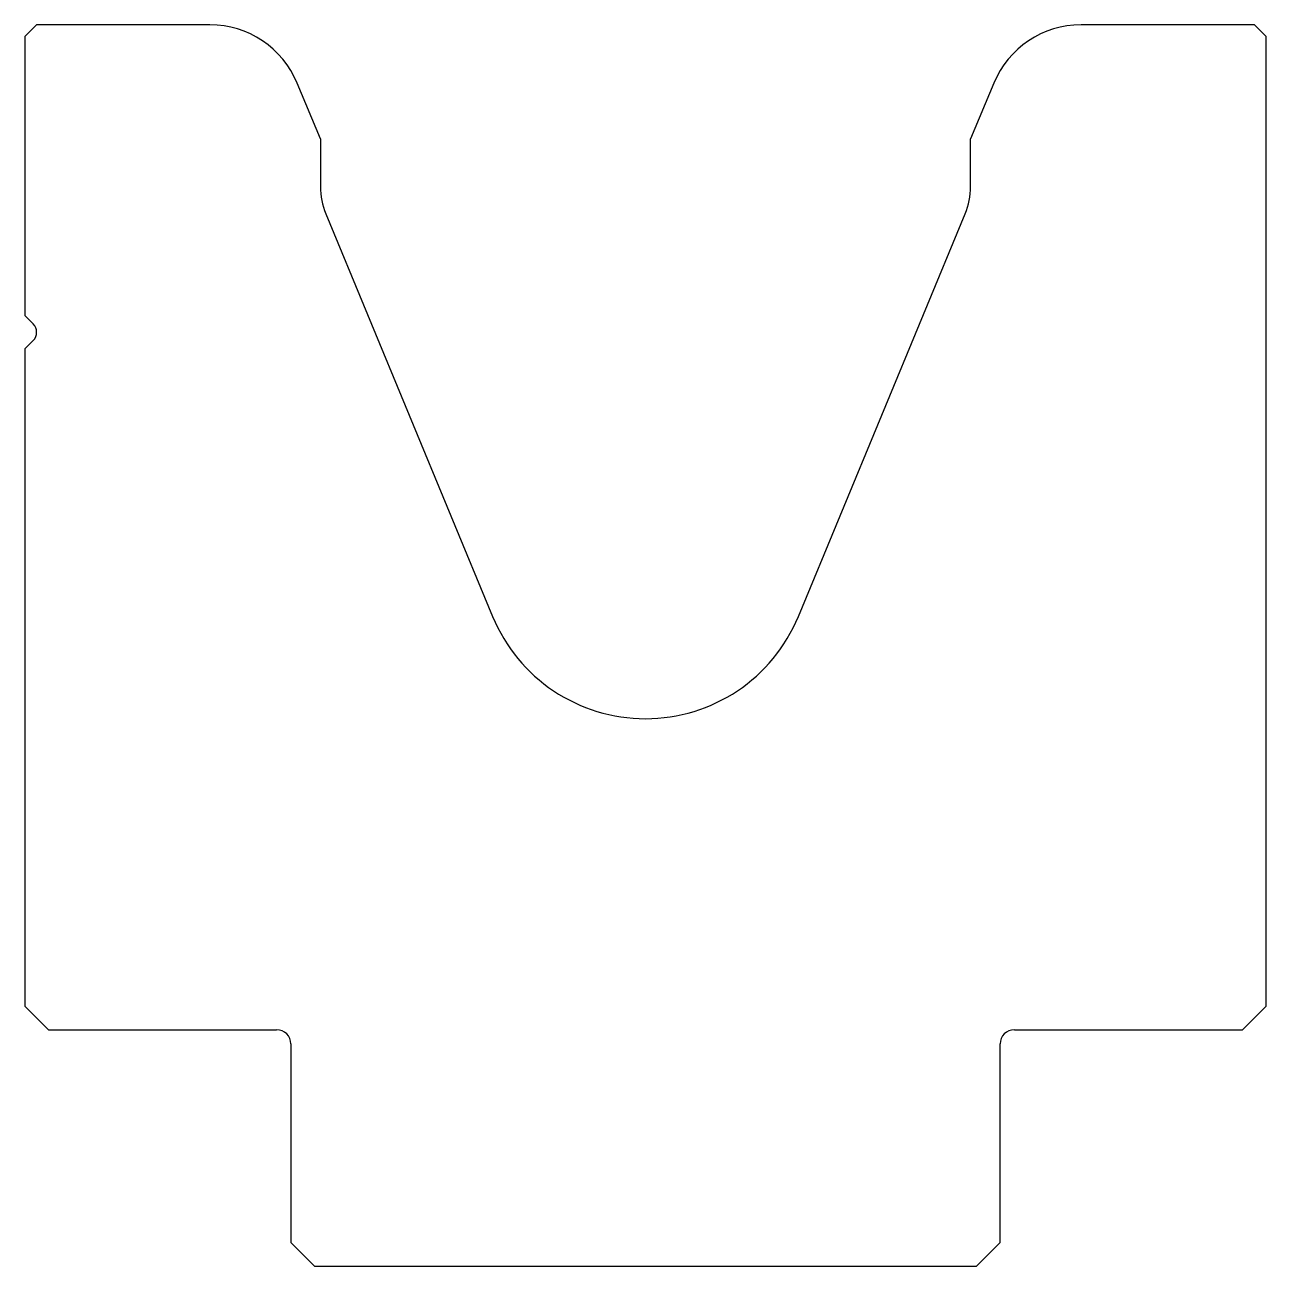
# Model space of a CAD drawing. Header units: metres. Extents: x -53 to 52, y -43 to 62.
import ezdxf

# ---------------------------------------------------------------- set-up
doc = ezdxf.new("R2010")
doc.units = ezdxf.units.M

msp = doc.modelspace()

# ---------------------------------------------------------------- linework, layer by layer
for p, q in [((-52.477302, 61.958557), (-53.477302, 60.958557)), ((-37.822731, 61.958557), (-52.477302, 61.958557)), ((50.522698, 61.958557), (35.868127, 61.958557)), ((51.522698, 60.958557), (50.522698, 61.958557)), ((-53.477302, 60.958557), (-53.477302, 37.37277)), ((51.522698, -21.041443), (51.522698, 60.958557)), ((-28.477302, 52.301702), (-30.431695, 57.020024)), ((28.477091, 57.020024), (26.522698, 52.301702)), ((-28.477302, 52.301702), (-28.477302, 48.268925)), ((26.522698, 48.268925), (26.522698, 52.301702)), ((-28.020579, 45.972824), (-13.911615, 11.910773)), ((11.957012, 11.910773), (26.065975, 45.972824)), ((-52.770195, 36.665663), (-53.477302, 37.37277)), ((-53.477302, 34.544343), (-52.770195, 35.25145)), ((-53.477302, 34.544343), (-53.477302, -21.041443)), ((-53.477302, -21.041443), (-51.477302, -23.041443)), ((49.522698, -23.041443), (51.522698, -21.041443)), ((-51.477302, -23.041443), (-32.177302, -23.041443)), ((30.222698, -23.041443), (49.522698, -23.041443)), ((-30.977302, -24.241443), (-30.977302, -41.041443)), ((29.022698, -41.041443), (29.022698, -24.241443)), ((-30.977302, -41.041443), (-28.977302, -43.041443)), ((27.022698, -43.041443), (29.022698, -41.041443)), ((-28.977302, -43.041443), (27.022698, -43.041443))]:
    msp.add_line(p, q)
for centre, radius, start, end in [((-37.822731, 53.958557), 8, 22.5, 90), ((35.868127, 53.958557), 8, 90, 157.5), ((-22.477302, 48.268925), 6, 180, 202.5), ((20.522698, 48.268925), 6, 337.5, 0), ((-53.477302, 35.958557), 1, 315, 45), ((-0.977302, 17.268341), 14, 202.5, 337.5), ((-32.177302, -24.241443), 1.2, 0, 90), ((30.222698, -24.241443), 1.2, 90, 180)]:
    msp.add_arc(centre, radius, start, end)

doc.saveas('drawing.dxf')
